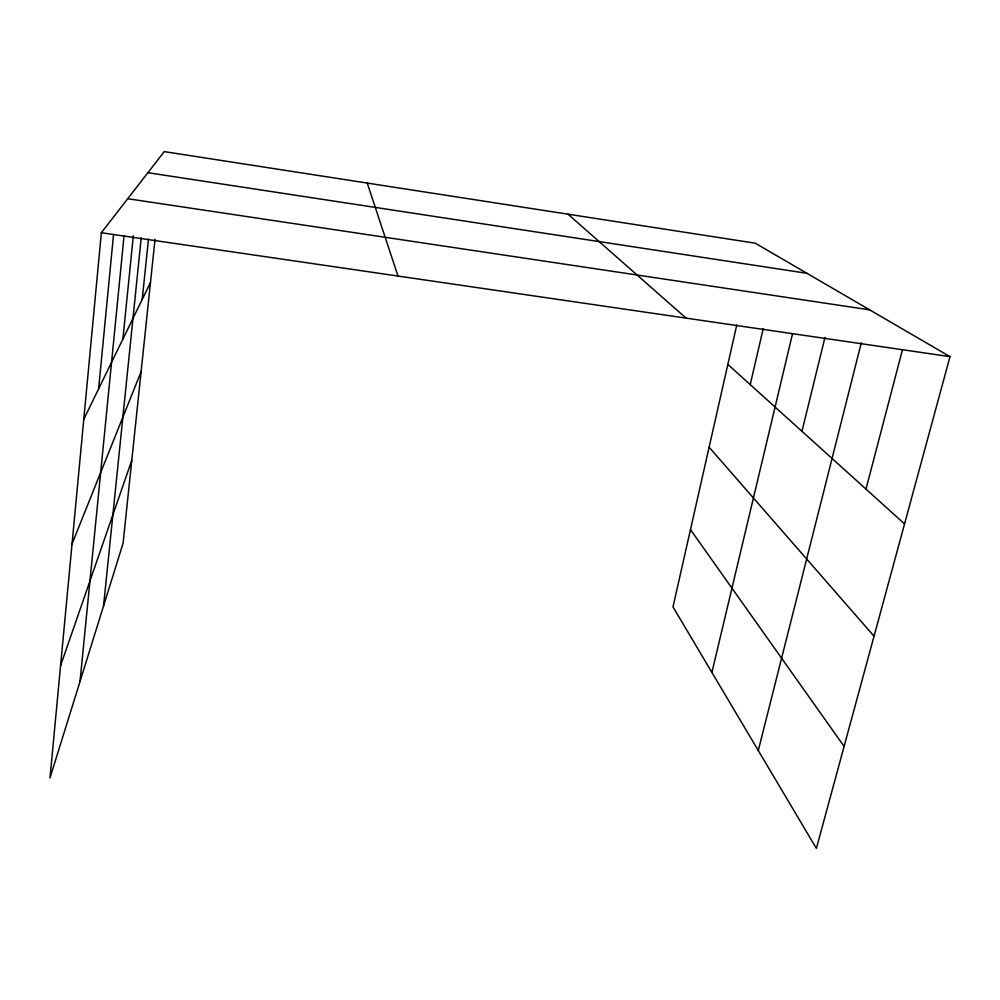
<?xml version="1.0" encoding="UTF-8"?>
<svg xmlns="http://www.w3.org/2000/svg" width="1000" height="1000" viewBox="0 0 1000 1000"><rect width="100%" height="100%" fill="white"/><g stroke="black" fill="none" stroke-linecap="round" stroke-linejoin="round"><path stroke-width="1.5" d="M736.762 325.012L672.987 606.9L816.388 848.388L950 356.662L755.275 243.2L164.237 151.613L101.35 232.738L50 777.913L123.075 543.25L155.013 239.4M98.625 388.862L113.537 234.575M80.013 681.55L124.062 235.763M122.912 339.05L133.312 235.763M103.562 605.887L141.225 237.8M142.213 299.462L148.488 239.037M750.238 384.6L763.225 328.587M711.9 672.412L792.45 334.087M801.963 431.3L824.963 337.438M758.275 750.512L861.275 342.863M866 489.113L902.463 349.7M60.575 665.662L131.788 460.312M72.038 543.9L141.1 371.725M83.775 419.288L150.475 282.512M101.35 232.738L950 356.662M127.713 198.725L869.625 309.837M147.887 172.7L806.925 273.3M568.025 214.188L686.05 318.113M727.85 364.4L904.55 523.913M709.125 447.212L874.038 636.213M690.475 529.612L844.1 746.4M367.238 183.062L397.987 276.05"/></g></svg>
